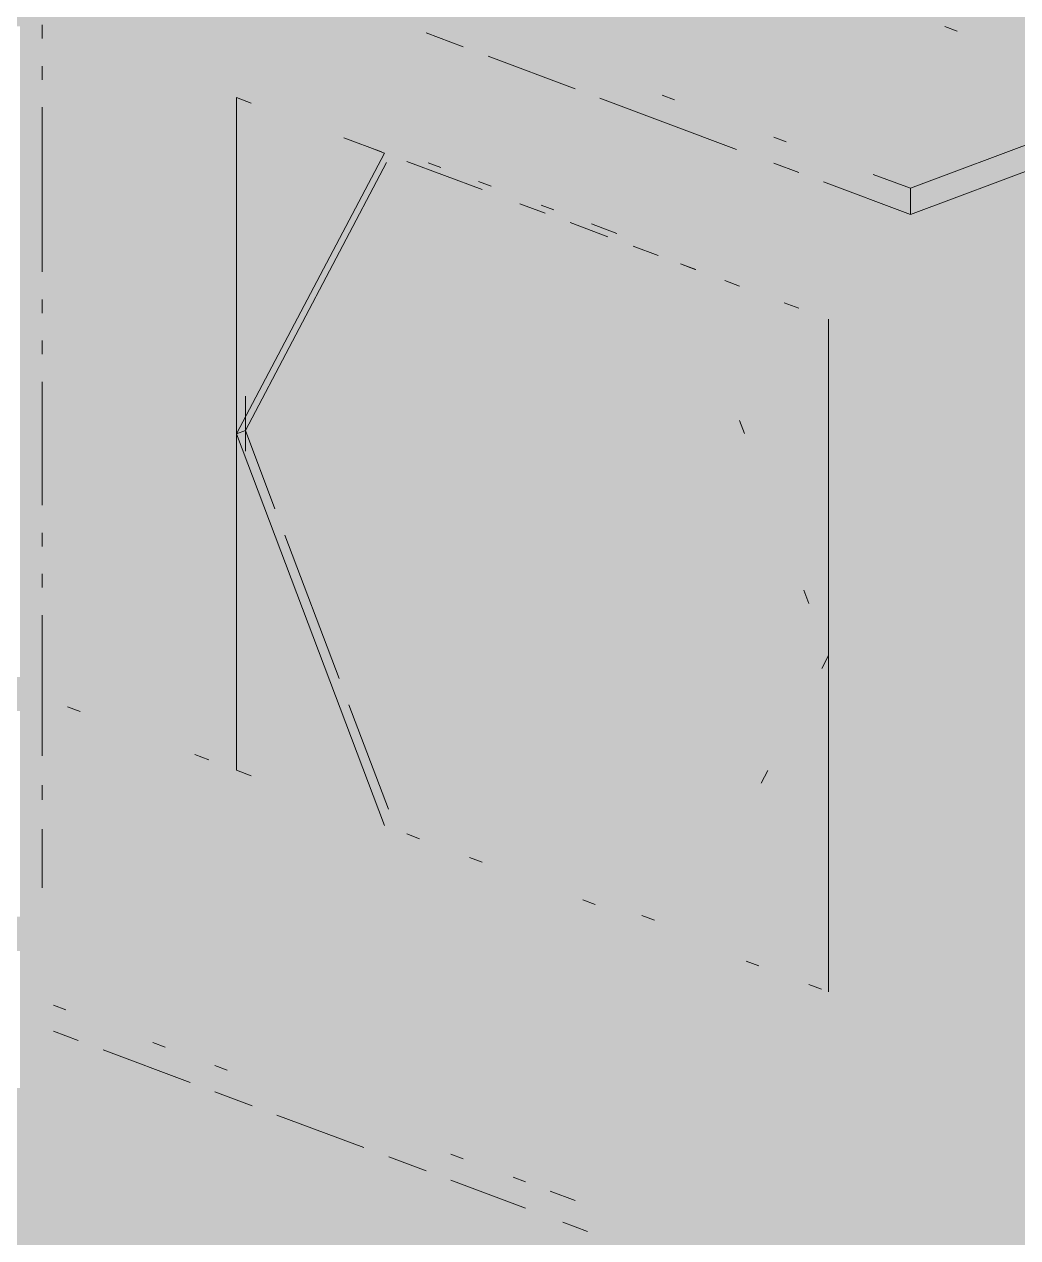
# Paper-space layout '03 3D Building and Roof' of a CAD drawing. Header units: millimetres. Extents: x 5 to 415, y 5 to 292.
# Drawn here: x 116.59 to 121.57, y 63.76 to 69.84 of the extents above; entities that cross this region are included whole.
import ezdxf

# ---------------------------------------------------------------- set-up
doc = ezdxf.new("R2010")
doc.units = ezdxf.units.MM
doc.layers.add('EXISTING', color=7, linetype='Continuous')
doc.layers.add('IMAGES', color=7, linetype='Continuous')

# ---------------------------------------------------------------- blocks, each defined once
blk = doc.blocks.new('SHEET_03')
at = {"layer": 'EXISTING', "color": 250, "lineweight": 9}
for p, q in [((116.6844, 69.8353), (116.6844, 69.7666)), ((118.7918, 69.7246), (118.6052, 69.7945)), ((121.264, 69.8035), (121.2019, 69.8268)), ((119.3514, 69.5149), (118.9161, 69.678)), ((116.6844, 69.6292), (116.6844, 69.5605)), ((117.6565, 66.1044), (117.6565, 69.4712)), ((117.6565, 69.4712), (117.6565, 67.7878)), ((117.7305, 69.4434), (117.6565, 69.4712)), ((120.1597, 69.2121), (119.4757, 69.4684)), ((119.7866, 69.483), (119.8488, 69.4597)), ((121.0302, 69.0172), (122.1967, 69.4542)), ((116.6844, 69.4231), (116.6844, 68.5986)), ((122.1967, 69.323), (121.0302, 68.8861)), ((118.1942, 69.2697), (118.3829, 69.199)), ((120.3462, 69.2734), (120.4084, 69.2501)), ((117.6565, 67.7878), (118.3971, 69.1937)), ((118.3971, 69.1937), (118.3231, 69.2214)), ((118.4079, 69.1464), (117.7009, 67.8044)), ((118.5087, 69.1519), (118.8862, 69.0105)), ((118.679, 69.1214), (118.6161, 69.145)), ((120.4706, 69.0957), (120.3462, 69.1423)), ((120.8436, 69.087), (121.0302, 69.0172)), ((118.9306, 69.0272), (118.8677, 69.0507)), ((121.0302, 68.8861), (120.5949, 69.0491)), ((121.0302, 69.0172), (121.0302, 68.8861)), ((119.0749, 68.9398), (119.2007, 68.8927)), ((119.2451, 68.9093), (119.1822, 68.9329)), ((119.3265, 68.8456), (119.5152, 68.7749)), ((119.5597, 68.7915), (119.4339, 68.8386)), ((119.6411, 68.7277), (119.7669, 68.6806)), ((119.9525, 68.611), (119.8785, 68.6388)), ((119.8927, 68.6335), (119.9556, 68.6099)), ((120.1747, 68.5278), (120.1006, 68.5556)), ((116.6844, 68.4611), (116.6844, 68.3924)), ((120.471, 68.4168), (120.3969, 68.4446)), ((120.6191, 68.3613), (120.6191, 64.9946)), ((120.6191, 66.678), (120.6191, 68.3613)), ((116.6844, 68.255), (116.6844, 68.1863)), ((116.6844, 68.0489), (116.6844, 67.4305)), ((117.7009, 67.9762), (117.7009, 67.7014)), ((117.7009, 67.8044), (117.7009, 67.9447)), ((120.1747, 67.8545), (120.1994, 67.7891)), ((117.6565, 67.7878), (117.7009, 67.8044)), ((117.6565, 67.7878), (117.6565, 66.1044)), ((118.3971, 65.827), (117.6565, 67.7878)), ((117.7009, 67.7343), (117.7009, 67.8044)), ((117.7009, 67.8044), (117.849, 67.4123)), ((116.6844, 67.2931), (116.6844, 67.2244)), ((117.8984, 67.2815), (118.17, 66.5626)), ((116.6844, 67.087), (116.6844, 67.0182)), ((120.4957, 67.0048), (120.5204, 66.9394)), ((116.6844, 66.8808), (116.6844, 66.4686)), ((120.6191, 66.678), (120.5854, 66.6141)), ((120.6191, 64.9946), (120.6191, 66.678)), ((116.6844, 66.4686), (116.6844, 66.1755)), ((116.8731, 66.3979), (116.8102, 66.4214)), ((118.2194, 66.4319), (118.4169, 65.909)), ((117.4482, 66.1824), (117.5176, 66.1564)), ((117.6565, 66.1044), (117.7305, 66.0767)), ((120.3161, 66.1028), (120.2824, 66.0389)), ((116.6844, 66.029), (116.6844, 65.9557)), ((116.6844, 65.8091), (116.6844, 65.5161)), ((118.5716, 65.7616), (118.5087, 65.7852)), ((118.8862, 65.6438), (118.8232, 65.6673)), ((119.4523, 65.4317), (119.3894, 65.4552)), ((119.6855, 65.3776), (119.7484, 65.3541)), ((120.2701, 65.1253), (120.2072, 65.1489)), ((120.5847, 65.0075), (120.5218, 65.031)), ((116.7399, 64.9284), (116.8021, 64.9051)), ((116.8643, 64.7507), (116.7399, 64.7973)), ((117.4239, 64.541), (116.9886, 64.7041)), ((117.2373, 64.742), (117.2995, 64.7187)), ((117.5482, 64.6256), (117.6104, 64.6023)), ((117.7348, 64.4246), (117.5482, 64.4945)), ((118.2944, 64.215), (117.8591, 64.378)), ((118.6052, 64.0985), (118.4187, 64.1684)), ((118.7296, 64.183), (118.7918, 64.1597)), ((119.1027, 63.9122), (118.7296, 64.0519)), ((119.0405, 64.0666), (119.1027, 64.0433)), ((119.227, 63.9967), (119.3514, 63.9501)), ((119.4136, 63.7957), (119.2892, 63.8423))]:
    blk.add_line(p, q, dxfattribs=at)
at = {"layer": 'IMAGES', "color": 7}
for points in [[(116.9155, 69.8286), (117.0868, 69.8286), (116.9155, 70.1714), (117.0868, 70.1714)], [(116.23, 69.8286), (116.7441, 69.8286), (116.23, 70), (116.7441, 70)], [(116.7441, 69.8286), (116.9155, 69.8286), (116.7441, 70), (116.9155, 70)], [(117.0868, 69.8286), (117.4296, 69.8286), (117.0868, 70), (117.4296, 70)], [(117.4296, 69.8286), (117.7723, 69.8286), (117.4296, 70), (117.7723, 70)], [(117.7723, 69.8286), (117.9436, 69.8286), (117.7723, 70), (117.9436, 70)], [(117.9436, 69.8286), (118.115, 69.8286), (117.9436, 70), (118.115, 70)], [(118.115, 69.8286), (118.2864, 69.8286), (118.115, 70), (118.2864, 70)], [(118.2864, 69.8286), (118.6291, 69.8286), (118.2864, 70), (118.6291, 70)], [(118.6291, 69.8286), (118.8005, 69.8286), (118.6291, 70), (118.8005, 70)], [(118.8005, 69.8286), (118.9718, 69.8286), (118.8005, 70), (118.9718, 70)], [(118.9718, 69.8286), (120.3427, 69.8286), (118.9718, 70), (120.3427, 70)], [(120.3427, 69.8286), (120.5141, 69.8286), (120.3427, 70), (120.5141, 70)], [(120.5141, 69.8286), (120.6855, 69.8286), (120.5141, 70), (120.6855, 70)], [(120.6855, 69.8286), (120.8568, 69.8286), (120.6855, 70), (120.8568, 70)], [(120.8568, 69.8286), (121.0282, 69.8286), (120.8568, 70), (121.0282, 70)], [(121.0282, 69.8286), (121.1995, 69.8286), (121.0282, 70), (121.1995, 70)], [(121.1995, 69.6571), (121.3709, 69.6571), (121.1995, 70), (121.3709, 70)], [(121.3709, 69.8286), (121.5423, 69.8286), (121.3709, 70), (121.5423, 70)], [(121.5423, 69.8286), (121.7136, 69.8286), (121.5423, 70), (121.7136, 70)], [(116.5727, 69.6571), (116.9155, 69.6571), (116.5727, 69.8286), (116.9155, 69.8286)], [(116.9155, 69.6571), (117.0868, 69.6571), (116.9155, 69.8286), (117.0868, 69.8286)], [(117.0868, 69.6571), (117.2582, 69.6571), (117.0868, 69.8286), (117.2582, 69.8286)], [(117.2582, 69.6571), (117.4296, 69.6571), (117.2582, 69.8286), (117.4296, 69.8286)], [(117.4296, 69.6571), (117.6009, 69.6571), (117.4296, 69.8286), (117.6009, 69.8286)], [(117.6009, 69.6571), (117.7723, 69.6571), (117.6009, 69.8286), (117.7723, 69.8286)], [(117.7723, 69.6571), (118.115, 69.6571), (117.7723, 69.8286), (118.115, 69.8286)], [(118.115, 69.6571), (118.2864, 69.6571), (118.115, 69.8286), (118.2864, 69.8286)], [(118.2864, 69.6571), (118.4577, 69.6571), (118.2864, 69.8286), (118.4577, 69.8286)], [(118.4577, 69.6571), (118.6291, 69.6571), (118.4577, 69.8286), (118.6291, 69.8286)], [(118.6291, 69.6571), (118.9718, 69.6571), (118.6291, 69.8286), (118.9718, 69.8286)], [(118.9718, 69.6571), (119.1432, 69.6571), (118.9718, 69.8286), (119.1432, 69.8286)], [(119.1432, 69.6571), (119.4859, 69.6571), (119.1432, 69.8286), (119.4859, 69.8286)], [(119.4859, 69.6571), (119.6573, 69.6571), (119.4859, 69.8286), (119.6573, 69.8286)], [(119.6573, 69.6571), (119.8286, 69.6571), (119.6573, 69.8286), (119.8286, 69.8286)], [(119.8286, 69.6571), (120.6855, 69.6571), (119.8286, 69.8286), (120.6855, 69.8286)], [(120.6855, 69.6571), (120.8568, 69.6571), (120.6855, 69.8286), (120.8568, 69.8286)], [(120.8568, 69.6571), (121.1995, 69.6571), (120.8568, 69.8286), (121.1995, 69.8286)], [(121.3709, 69.6571), (121.5423, 69.6571), (121.3709, 69.8286), (121.5423, 69.8286)], [(121.5423, 69.6571), (121.7136, 69.6571), (121.5423, 69.8286), (121.7136, 69.8286)], [(116.5727, 66.5714), (116.7441, 66.5714), (116.5727, 69.6571), (116.7441, 69.6571)], [(116.7441, 69.4857), (116.9155, 69.4857), (116.7441, 69.6571), (116.9155, 69.6571)], [(116.9155, 69.4857), (117.0868, 69.4857), (116.9155, 69.6571), (117.0868, 69.6571)], [(117.0868, 69.4857), (117.2582, 69.4857), (117.0868, 69.6571), (117.2582, 69.6571)], [(117.2582, 69.4857), (117.4296, 69.4857), (117.2582, 69.6571), (117.4296, 69.6571)], [(117.4296, 69.4857), (117.6009, 69.4857), (117.4296, 69.6571), (117.6009, 69.6571)], [(117.6009, 69.4857), (117.7723, 69.4857), (117.6009, 69.6571), (117.7723, 69.6571)], [(117.7723, 69.4857), (118.2864, 69.4857), (117.7723, 69.6571), (118.2864, 69.6571)], [(118.2864, 69.3143), (118.4577, 69.3143), (118.2864, 69.6571), (118.4577, 69.6571)], [(118.4577, 69.4857), (118.6291, 69.4857), (118.4577, 69.6571), (118.6291, 69.6571)], [(118.6291, 69.4857), (118.8005, 69.4857), (118.6291, 69.6571), (118.8005, 69.6571)], [(118.8005, 69.4857), (118.9718, 69.4857), (118.8005, 69.6571), (118.9718, 69.6571)], [(118.9718, 69.4857), (119.1432, 69.4857), (118.9718, 69.6571), (119.1432, 69.6571)], [(119.1432, 69.4857), (119.3145, 69.4857), (119.1432, 69.6571), (119.3145, 69.6571)], [(119.3145, 69.4857), (119.4859, 69.4857), (119.3145, 69.6571), (119.4859, 69.6571)], [(119.4859, 69.4857), (119.6573, 69.4857), (119.4859, 69.6571), (119.6573, 69.6571)], [(119.6573, 69.4857), (119.8286, 69.4857), (119.6573, 69.6571), (119.8286, 69.6571)], [(119.8286, 69.4857), (120, 69.4857), (119.8286, 69.6571), (120, 69.6571)], [(120, 69.4857), (120.1714, 69.4857), (120, 69.6571), (120.1714, 69.6571)], [(120.1714, 69.4857), (121.1995, 69.4857), (120.1714, 69.6571), (121.1995, 69.6571)], [(121.1995, 69.4857), (121.3709, 69.4857), (121.1995, 69.6571), (121.3709, 69.6571)], [(121.3709, 69.4857), (121.5423, 69.4857), (121.3709, 69.6571), (121.5423, 69.6571)], [(121.5423, 69.4857), (121.7136, 69.4857), (121.5423, 69.6571), (121.7136, 69.6571)], [(116.7441, 66.7429), (116.9155, 66.7429), (116.7441, 69.4857), (116.9155, 69.4857)], [(116.9155, 69.3143), (117.2582, 69.3143), (116.9155, 69.4857), (117.2582, 69.4857)], [(117.2582, 69.3143), (117.4296, 69.3143), (117.2582, 69.4857), (117.4296, 69.4857)], [(117.4296, 69.3143), (117.6009, 69.3143), (117.4296, 69.4857), (117.6009, 69.4857)], [(117.6009, 68.1143), (117.7723, 68.1143), (117.6009, 69.4857), (117.7723, 69.4857)], [(117.7723, 69.3143), (117.9436, 69.3143), (117.7723, 69.4857), (117.9436, 69.4857)], [(117.9436, 69.3143), (118.115, 69.3143), (117.9436, 69.4857), (118.115, 69.4857)], [(118.115, 69.3143), (118.2864, 69.3143), (118.115, 69.4857), (118.2864, 69.4857)], [(118.4577, 69.3143), (118.9718, 69.3143), (118.4577, 69.4857), (118.9718, 69.4857)], [(118.9718, 69.3143), (119.1432, 69.3143), (118.9718, 69.4857), (119.1432, 69.4857)], [(119.1432, 69.3143), (119.4859, 69.3143), (119.1432, 69.4857), (119.4859, 69.4857)], [(119.4859, 69.3143), (120, 69.3143), (119.4859, 69.4857), (120, 69.4857)], [(120, 69.3143), (120.1714, 69.3143), (120, 69.4857), (120.1714, 69.4857)], [(120.1714, 69.3143), (120.3427, 69.3143), (120.1714, 69.4857), (120.3427, 69.4857)], [(120.3427, 69.3143), (120.5141, 69.3143), (120.3427, 69.4857), (120.5141, 69.4857)], [(120.5141, 69.3143), (121.3709, 69.3143), (120.5141, 69.4857), (121.3709, 69.4857)], [(121.3709, 69.3143), (121.5423, 69.3143), (121.3709, 69.4857), (121.5423, 69.4857)], [(121.5423, 69.3143), (121.7136, 69.3143), (121.5423, 69.4857), (121.7136, 69.4857)], [(116.9155, 66.5714), (117.0868, 66.5714), (116.9155, 69.3143), (117.0868, 69.3143)], [(117.0868, 66.5714), (117.2582, 66.5714), (117.0868, 69.3143), (117.2582, 69.3143)], [(117.2582, 66.5714), (117.4296, 66.5714), (117.2582, 69.3143), (117.4296, 69.3143)], [(117.4296, 67.9429), (117.6009, 67.9429), (117.4296, 69.3143), (117.6009, 69.3143)], [(117.7723, 69.1429), (117.9436, 69.1429), (117.7723, 69.3143), (117.9436, 69.3143)], [(117.9436, 69.1429), (118.115, 69.1429), (117.9436, 69.3143), (118.115, 69.3143)], [(118.115, 69.1429), (118.2864, 69.1429), (118.115, 69.3143), (118.2864, 69.3143)], [(118.2864, 69.1429), (118.4577, 69.1429), (118.2864, 69.3143), (118.4577, 69.3143)], [(118.4577, 69.1429), (118.6291, 69.1429), (118.4577, 69.3143), (118.6291, 69.3143)], [(118.6291, 69.1429), (118.8005, 69.1429), (118.6291, 69.3143), (118.8005, 69.3143)], [(118.8005, 69.1429), (118.9718, 69.1429), (118.8005, 69.3143), (118.9718, 69.3143)], [(118.9718, 69.1429), (119.1432, 69.1429), (118.9718, 69.3143), (119.1432, 69.3143)], [(119.1432, 69.1429), (119.4859, 69.1429), (119.1432, 69.3143), (119.4859, 69.3143)], [(119.4859, 69.1429), (119.6573, 69.1429), (119.4859, 69.3143), (119.6573, 69.3143)], [(119.6573, 69.1429), (119.8286, 69.1429), (119.6573, 69.3143), (119.8286, 69.3143)], [(119.8286, 69.1429), (120, 69.1429), (119.8286, 69.3143), (120, 69.3143)], [(120, 69.1429), (120.1714, 69.1429), (120, 69.3143), (120.1714, 69.3143)], [(120.1714, 69.1429), (120.3427, 69.1429), (120.1714, 69.3143), (120.3427, 69.3143)], [(120.3427, 68.9714), (120.5141, 68.9714), (120.3427, 69.3143), (120.5141, 69.3143)], [(120.5141, 69.1429), (120.6855, 69.1429), (120.5141, 69.3143), (120.6855, 69.3143)], [(120.6855, 69.1429), (120.8568, 69.1429), (120.6855, 69.3143), (120.8568, 69.3143)], [(120.8568, 69.1429), (121.0282, 69.1429), (120.8568, 69.3143), (121.0282, 69.3143)], [(121.0282, 69.1429), (121.1995, 69.1429), (121.0282, 69.3143), (121.1995, 69.3143)], [(121.1995, 69.1429), (121.3709, 69.1429), (121.1995, 69.3143), (121.3709, 69.3143)], [(121.3709, 69.1429), (121.5423, 69.1429), (121.3709, 69.3143), (121.5423, 69.3143)], [(121.5423, 69.1429), (121.7136, 69.1429), (121.5423, 69.3143), (121.7136, 69.3143)], [(117.7723, 68.6286), (118.115, 68.6286), (117.7723, 69.1429), (118.115, 69.1429)], [(118.115, 68.9714), (118.2864, 68.9714), (118.115, 69.1429), (118.2864, 69.1429)], [(118.2864, 68.9714), (118.4577, 68.9714), (118.2864, 69.1429), (118.4577, 69.1429)], [(118.4577, 68.9714), (118.8005, 68.9714), (118.4577, 69.1429), (118.8005, 69.1429)], [(118.8005, 68.9714), (118.9718, 68.9714), (118.8005, 69.1429), (118.9718, 69.1429)], [(118.9718, 68.9714), (119.1432, 68.9714), (118.9718, 69.1429), (119.1432, 69.1429)], [(119.1432, 68.9714), (119.3145, 68.9714), (119.1432, 69.1429), (119.3145, 69.1429)], [(119.3145, 68.9714), (119.6573, 68.9714), (119.3145, 69.1429), (119.6573, 69.1429)], [(119.6573, 68.8), (120, 68.8), (119.6573, 69.1429), (120, 69.1429)], [(120, 68.9714), (120.3427, 68.9714), (120, 69.1429), (120.3427, 69.1429)], [(120.5141, 68.9714), (120.6855, 68.9714), (120.5141, 69.1429), (120.6855, 69.1429)], [(120.6855, 68.9714), (120.8568, 68.9714), (120.6855, 69.1429), (120.8568, 69.1429)], [(120.8568, 68.8), (121.0282, 68.8), (120.8568, 69.1429), (121.0282, 69.1429)], [(121.0282, 68.9714), (121.1995, 68.9714), (121.0282, 69.1429), (121.1995, 69.1429)], [(121.1995, 68.8), (121.3709, 68.8), (121.1995, 69.1429), (121.3709, 69.1429)], [(121.3709, 68.9714), (121.5423, 68.9714), (121.3709, 69.1429), (121.5423, 69.1429)], [(121.5423, 68.9714), (121.885, 68.9714), (121.5423, 69.1429), (121.885, 69.1429)], [(118.115, 68.8), (118.2864, 68.8), (118.115, 68.9714), (118.2864, 68.9714)], [(118.2864, 68.8), (118.4577, 68.8), (118.2864, 68.9714), (118.4577, 68.9714)], [(118.4577, 68.8), (118.6291, 68.8), (118.4577, 68.9714), (118.6291, 68.9714)], [(118.6291, 68.8), (118.8005, 68.8), (118.6291, 68.9714), (118.8005, 68.9714)], [(118.8005, 68.8), (118.9718, 68.8), (118.8005, 68.9714), (118.9718, 68.9714)], [(118.9718, 68.8), (119.1432, 68.8), (118.9718, 68.9714), (119.1432, 68.9714)], [(119.1432, 68.8), (119.3145, 68.8), (119.1432, 68.9714), (119.3145, 68.9714)], [(119.3145, 68.8), (119.4859, 68.8), (119.3145, 68.9714), (119.4859, 68.9714)], [(119.4859, 68.8), (119.6573, 68.8), (119.4859, 68.9714), (119.6573, 68.9714)], [(120, 68.8), (120.3427, 68.8), (120, 68.9714), (120.3427, 68.9714)], [(120.3427, 68.8), (120.5141, 68.8), (120.3427, 68.9714), (120.5141, 68.9714)], [(120.5141, 68.8), (120.6855, 68.8), (120.5141, 68.9714), (120.6855, 68.9714)], [(120.6855, 68.8), (120.8568, 68.8), (120.6855, 68.9714), (120.8568, 68.9714)], [(121.0282, 68.8), (121.1995, 68.8), (121.0282, 68.9714), (121.1995, 68.9714)], [(121.3709, 68.8), (121.5423, 68.8), (121.3709, 68.9714), (121.5423, 68.9714)], [(121.5423, 68.1143), (121.885, 68.1143), (121.5423, 68.9714), (121.885, 68.9714)], [(118.115, 68.4571), (118.2864, 68.4571), (118.115, 68.8), (118.2864, 68.8)], [(118.2864, 68.6286), (118.4577, 68.6286), (118.2864, 68.8), (118.4577, 68.8)], [(118.4577, 68.6286), (118.6291, 68.6286), (118.4577, 68.8), (118.6291, 68.8)], [(118.6291, 68.6286), (118.8005, 68.6286), (118.6291, 68.8), (118.8005, 68.8)], [(118.8005, 68.6286), (118.9718, 68.6286), (118.8005, 68.8), (118.9718, 68.8)], [(118.9718, 68.6286), (119.1432, 68.6286), (118.9718, 68.8), (119.1432, 68.8)], [(119.1432, 68.6286), (119.3145, 68.6286), (119.1432, 68.8), (119.3145, 68.8)], [(119.3145, 68.6286), (119.6573, 68.6286), (119.3145, 68.8), (119.6573, 68.8)], [(119.6573, 68.6286), (119.8286, 68.6286), (119.6573, 68.8), (119.8286, 68.8)], [(119.8286, 68.6286), (120, 68.6286), (119.8286, 68.8), (120, 68.8)], [(120, 68.6286), (120.1714, 68.6286), (120, 68.8), (120.1714, 68.8)], [(120.1714, 68.6286), (120.5141, 68.6286), (120.1714, 68.8), (120.5141, 68.8)], [(120.5141, 68.6286), (120.8568, 68.6286), (120.5141, 68.8), (120.8568, 68.8)], [(120.8568, 68.6286), (121.0282, 68.6286), (120.8568, 68.8), (121.0282, 68.8)], [(121.0282, 68.6286), (121.1995, 68.6286), (121.0282, 68.8), (121.1995, 68.8)], [(121.1995, 68.6286), (121.3709, 68.6286), (121.1995, 68.8), (121.3709, 68.8)], [(121.3709, 68.4571), (121.5423, 68.4571), (121.3709, 68.8), (121.5423, 68.8)], [(117.7723, 68.4571), (117.9436, 68.4571), (117.7723, 68.6286), (117.9436, 68.6286)], [(117.9436, 68.4571), (118.115, 68.4571), (117.9436, 68.6286), (118.115, 68.6286)], [(118.2864, 68.2857), (118.4577, 68.2857), (118.2864, 68.6286), (118.4577, 68.6286)], [(118.4577, 68.4571), (119.1432, 68.4571), (118.4577, 68.6286), (119.1432, 68.6286)], [(119.1432, 68.4571), (119.3145, 68.4571), (119.1432, 68.6286), (119.3145, 68.6286)], [(119.3145, 68.4571), (119.4859, 68.4571), (119.3145, 68.6286), (119.4859, 68.6286)], [(119.4859, 68.4571), (119.6573, 68.4571), (119.4859, 68.6286), (119.6573, 68.6286)], [(119.6573, 68.4571), (119.8286, 68.4571), (119.6573, 68.6286), (119.8286, 68.6286)], [(119.8286, 68.4571), (120, 68.4571), (119.8286, 68.6286), (120, 68.6286)], [(120, 68.4571), (120.1714, 68.4571), (120, 68.6286), (120.1714, 68.6286)], [(120.1714, 68.4571), (120.5141, 68.4571), (120.1714, 68.6286), (120.5141, 68.6286)], [(120.5141, 68.4571), (120.6855, 68.4571), (120.5141, 68.6286), (120.6855, 68.6286)], [(120.6855, 68.4571), (120.8568, 68.4571), (120.6855, 68.6286), (120.8568, 68.6286)], [(120.8568, 68.4571), (121.3709, 68.4571), (120.8568, 68.6286), (121.3709, 68.6286)], [(117.7723, 68.2857), (117.9436, 68.2857), (117.7723, 68.4571), (117.9436, 68.4571)], [(117.9436, 68.1143), (118.115, 68.1143), (117.9436, 68.4571), (118.115, 68.4571)], [(118.115, 68.2857), (118.2864, 68.2857), (118.115, 68.4571), (118.2864, 68.4571)], [(118.4577, 68.2857), (119.4859, 68.2857), (118.4577, 68.4571), (119.4859, 68.4571)], [(119.4859, 68.2857), (119.6573, 68.2857), (119.4859, 68.4571), (119.6573, 68.4571)], [(119.6573, 68.2857), (119.8286, 68.2857), (119.6573, 68.4571), (119.8286, 68.4571)], [(119.8286, 68.2857), (120.1714, 68.2857), (119.8286, 68.4571), (120.1714, 68.4571)], [(120.1714, 68.2857), (120.3427, 68.2857), (120.1714, 68.4571), (120.3427, 68.4571)], [(120.3427, 68.2857), (120.6855, 68.2857), (120.3427, 68.4571), (120.6855, 68.4571)], [(120.6855, 68.2857), (120.8568, 68.2857), (120.6855, 68.4571), (120.8568, 68.4571)], [(120.8568, 68.2857), (121.0282, 68.2857), (120.8568, 68.4571), (121.0282, 68.4571)], [(121.0282, 68.2857), (121.5423, 68.2857), (121.0282, 68.4571), (121.5423, 68.4571)], [(117.7723, 68.1143), (117.9436, 68.1143), (117.7723, 68.2857), (117.9436, 68.2857)], [(118.115, 67.9429), (118.2864, 67.9429), (118.115, 68.2857), (118.2864, 68.2857)], [(118.2864, 68.1143), (119.6573, 68.1143), (118.2864, 68.2857), (119.6573, 68.2857)], [(119.6573, 68.1143), (119.8286, 68.1143), (119.6573, 68.2857), (119.8286, 68.2857)], [(119.8286, 68.1143), (120, 68.1143), (119.8286, 68.2857), (120, 68.2857)], [(120, 68.1143), (120.1714, 68.1143), (120, 68.2857), (120.1714, 68.2857)], [(120.1714, 68.1143), (120.3427, 68.1143), (120.1714, 68.2857), (120.3427, 68.2857)], [(120.3427, 68.1143), (120.5141, 68.1143), (120.3427, 68.2857), (120.5141, 68.2857)], [(120.5141, 68.1143), (120.6855, 68.1143), (120.5141, 68.2857), (120.6855, 68.2857)], [(120.6855, 68.1143), (120.8568, 68.1143), (120.6855, 68.2857), (120.8568, 68.2857)], [(120.8568, 68.1143), (121.0282, 68.1143), (120.8568, 68.2857), (121.0282, 68.2857)], [(121.0282, 68.1143), (121.1995, 68.1143), (121.0282, 68.2857), (121.1995, 68.2857)], [(121.1995, 68.1143), (121.3709, 68.1143), (121.1995, 68.2857), (121.3709, 68.2857)], [(121.3709, 68.1143), (121.5423, 68.1143), (121.3709, 68.2857), (121.5423, 68.2857)], [(117.6009, 67.9429), (117.9436, 67.9429), (117.6009, 68.1143), (117.9436, 68.1143)], [(117.9436, 67.9429), (118.115, 67.9429), (117.9436, 68.1143), (118.115, 68.1143)], [(118.2864, 67.9429), (119.8286, 67.9429), (118.2864, 68.1143), (119.8286, 68.1143)], [(119.8286, 67.6), (120, 67.6), (119.8286, 68.1143), (120, 68.1143)], [(120, 67.9429), (120.1714, 67.9429), (120, 68.1143), (120.1714, 68.1143)], [(120.1714, 67.9429), (120.3427, 67.9429), (120.1714, 68.1143), (120.3427, 68.1143)], [(120.3427, 67.6), (120.5141, 67.6), (120.3427, 68.1143), (120.5141, 68.1143)], [(120.5141, 67.0857), (120.6855, 67.0857), (120.5141, 68.1143), (120.6855, 68.1143)], [(120.6855, 65.2), (120.8568, 65.2), (120.6855, 68.1143), (120.8568, 68.1143)], [(120.8568, 67.9429), (121.0282, 67.9429), (120.8568, 68.1143), (121.0282, 68.1143)], [(121.0282, 67.9429), (121.885, 67.9429), (121.0282, 68.1143), (121.885, 68.1143)], [(117.4296, 67.4286), (117.6009, 67.4286), (117.4296, 67.9429), (117.6009, 67.9429)], [(117.6009, 67.6), (117.7723, 67.6), (117.6009, 67.9429), (117.7723, 67.9429)], [(117.7723, 67.7714), (117.9436, 67.7714), (117.7723, 67.9429), (117.9436, 67.9429)], [(117.9436, 67.6), (118.115, 67.6), (117.9436, 67.9429), (118.115, 67.9429)], [(118.115, 67.6), (119.8286, 67.6), (118.115, 67.9429), (119.8286, 67.9429)], [(120, 67.6), (120.1714, 67.6), (120, 67.9429), (120.1714, 67.9429)], [(120.1714, 67.6), (120.3427, 67.6), (120.1714, 67.9429), (120.3427, 67.9429)], [(120.8568, 65.2), (121.0282, 65.2), (120.8568, 67.9429), (121.0282, 67.9429)], [(121.0282, 67.7714), (121.1995, 67.7714), (121.0282, 67.9429), (121.1995, 67.9429)], [(121.1995, 67.7714), (121.3709, 67.7714), (121.1995, 67.9429), (121.3709, 67.9429)], [(121.3709, 67.7714), (121.5423, 67.7714), (121.3709, 67.9429), (121.5423, 67.9429)], [(121.5423, 64.5143), (121.885, 64.5143), (121.5423, 67.9429), (121.885, 67.9429)], [(117.7723, 67.6), (117.9436, 67.6), (117.7723, 67.7714), (117.9436, 67.7714)], [(121.0282, 65.2), (121.3709, 65.2), (121.0282, 67.7714), (121.3709, 67.7714)], [(121.3709, 65.0286), (121.5423, 65.0286), (121.3709, 67.7714), (121.5423, 67.7714)], [(117.6009, 67.4286), (117.9436, 67.4286), (117.6009, 67.6), (117.9436, 67.6)], [(117.9436, 67.4286), (120, 67.4286), (117.9436, 67.6), (120, 67.6)], [(120, 67.4286), (120.1714, 67.4286), (120, 67.6), (120.1714, 67.6)], [(120.1714, 67.2571), (120.3427, 67.2571), (120.1714, 67.6), (120.3427, 67.6)], [(120.3427, 67.4286), (120.5141, 67.4286), (120.3427, 67.6), (120.5141, 67.6)], [(117.4296, 66.4), (117.6009, 66.4), (117.4296, 67.4286), (117.6009, 67.4286)], [(117.6009, 67.2571), (117.9436, 67.2571), (117.6009, 67.4286), (117.9436, 67.4286)], [(117.9436, 67.2571), (118.115, 67.2571), (117.9436, 67.4286), (118.115, 67.4286)], [(118.115, 67.2571), (118.2864, 67.2571), (118.115, 67.4286), (118.2864, 67.4286)], [(118.2864, 67.2571), (120, 67.2571), (118.2864, 67.4286), (120, 67.4286)], [(120, 67.2571), (120.1714, 67.2571), (120, 67.4286), (120.1714, 67.4286)], [(120.3427, 67.2571), (120.5141, 67.2571), (120.3427, 67.4286), (120.5141, 67.4286)], [(117.6009, 66.0571), (117.7723, 66.0571), (117.6009, 67.2571), (117.7723, 67.2571)], [(117.7723, 67.0857), (117.9436, 67.0857), (117.7723, 67.2571), (117.9436, 67.2571)], [(117.9436, 67.0857), (118.115, 67.0857), (117.9436, 67.2571), (118.115, 67.2571)], [(118.115, 67.0857), (118.2864, 67.0857), (118.115, 67.2571), (118.2864, 67.2571)], [(118.2864, 67.0857), (120.1714, 67.0857), (118.2864, 67.2571), (120.1714, 67.2571)], [(120.1714, 67.0857), (120.3427, 67.0857), (120.1714, 67.2571), (120.3427, 67.2571)], [(120.3427, 66.9143), (120.5141, 66.9143), (120.3427, 67.2571), (120.5141, 67.2571)], [(117.7723, 66.9143), (117.9436, 66.9143), (117.7723, 67.0857), (117.9436, 67.0857)], [(117.9436, 66.9143), (118.115, 66.9143), (117.9436, 67.0857), (118.115, 67.0857)], [(118.115, 66.9143), (118.2864, 66.9143), (118.115, 67.0857), (118.2864, 67.0857)], [(118.2864, 66.9143), (118.4577, 66.9143), (118.2864, 67.0857), (118.4577, 67.0857)], [(118.4577, 66.7429), (120.1714, 66.7429), (118.4577, 67.0857), (120.1714, 67.0857)], [(120.1714, 66.7429), (120.3427, 66.7429), (120.1714, 67.0857), (120.3427, 67.0857)], [(120.5141, 66.5714), (120.6855, 66.5714), (120.5141, 67.0857), (120.6855, 67.0857)], [(117.7723, 66.4), (117.9436, 66.4), (117.7723, 66.9143), (117.9436, 66.9143)], [(117.9436, 66.7429), (118.115, 66.7429), (117.9436, 66.9143), (118.115, 66.9143)], [(118.115, 66.7429), (118.2864, 66.7429), (118.115, 66.9143), (118.2864, 66.9143)], [(118.2864, 66.5714), (118.4577, 66.5714), (118.2864, 66.9143), (118.4577, 66.9143)], [(120.3427, 66.7429), (120.5141, 66.7429), (120.3427, 66.9143), (120.5141, 66.9143)], [(116.7441, 66.5714), (116.9155, 66.5714), (116.7441, 66.7429), (116.9155, 66.7429)], [(117.9436, 66.5714), (118.115, 66.5714), (117.9436, 66.7429), (118.115, 66.7429)], [(118.115, 66.5714), (118.2864, 66.5714), (118.115, 66.7429), (118.2864, 66.7429)], [(118.4577, 66.5714), (120.3427, 66.5714), (118.4577, 66.7429), (120.3427, 66.7429)], [(120.3427, 66.5714), (120.5141, 66.5714), (120.3427, 66.7429), (120.5141, 66.7429)], [(116.4014, 66.4), (116.9155, 66.4), (116.4014, 66.5714), (116.9155, 66.5714)], [(116.9155, 66.4), (117.0868, 66.4), (116.9155, 66.5714), (117.0868, 66.5714)], [(117.0868, 66.4), (117.4296, 66.4), (117.0868, 66.5714), (117.4296, 66.5714)], [(117.9436, 66.4), (118.115, 66.4), (117.9436, 66.5714), (118.115, 66.5714)], [(118.115, 66.4), (118.2864, 66.4), (118.115, 66.5714), (118.2864, 66.5714)], [(118.2864, 66.4), (118.4577, 66.4), (118.2864, 66.5714), (118.4577, 66.5714)], [(118.4577, 66.4), (118.6291, 66.4), (118.4577, 66.5714), (118.6291, 66.5714)], [(118.6291, 66.2286), (120.1714, 66.2286), (118.6291, 66.5714), (120.1714, 66.5714)], [(120.1714, 66.2286), (120.3427, 66.2286), (120.1714, 66.5714), (120.3427, 66.5714)], [(120.3427, 66.4), (120.5141, 66.4), (120.3427, 66.5714), (120.5141, 66.5714)], [(120.5141, 66.4), (120.6855, 66.4), (120.5141, 66.5714), (120.6855, 66.5714)], [(116.5727, 66.2286), (116.9155, 66.2286), (116.5727, 66.4), (116.9155, 66.4)], [(116.9155, 66.2286), (117.0868, 66.2286), (116.9155, 66.4), (117.0868, 66.4)], [(117.0868, 66.2286), (117.2582, 66.2286), (117.0868, 66.4), (117.2582, 66.4)], [(117.2582, 66.2286), (117.4296, 66.2286), (117.2582, 66.4), (117.4296, 66.4)], [(117.4296, 66.2286), (117.6009, 66.2286), (117.4296, 66.4), (117.6009, 66.4)], [(117.7723, 66.0571), (118.115, 66.0571), (117.7723, 66.4), (118.115, 66.4)], [(118.115, 66.2286), (118.2864, 66.2286), (118.115, 66.4), (118.2864, 66.4)], [(118.2864, 66.2286), (118.4577, 66.2286), (118.2864, 66.4), (118.4577, 66.4)], [(118.4577, 66.2286), (118.6291, 66.2286), (118.4577, 66.4), (118.6291, 66.4)], [(120.3427, 66.2286), (120.5141, 66.2286), (120.3427, 66.4), (120.5141, 66.4)], [(120.5141, 66.2286), (120.6855, 66.2286), (120.5141, 66.4), (120.6855, 66.4)], [(116.5727, 65.3714), (116.7441, 65.3714), (116.5727, 66.2286), (116.7441, 66.2286)], [(116.7441, 65.5429), (116.9155, 65.5429), (116.7441, 66.2286), (116.9155, 66.2286)], [(116.9155, 65.3714), (117.0868, 65.3714), (116.9155, 66.2286), (117.0868, 66.2286)], [(117.0868, 66.0571), (117.2582, 66.0571), (117.0868, 66.2286), (117.2582, 66.2286)], [(117.2582, 66.0571), (117.6009, 66.0571), (117.2582, 66.2286), (117.6009, 66.2286)], [(118.115, 66.0571), (118.2864, 66.0571), (118.115, 66.2286), (118.2864, 66.2286)], [(118.2864, 66.0571), (118.4577, 66.0571), (118.2864, 66.2286), (118.4577, 66.2286)], [(118.4577, 66.0571), (118.6291, 66.0571), (118.4577, 66.2286), (118.6291, 66.2286)], [(118.6291, 66.0571), (120, 66.0571), (118.6291, 66.2286), (120, 66.2286)], [(120, 65.8857), (120.1714, 65.8857), (120, 66.2286), (120.1714, 66.2286)], [(120.1714, 66.0571), (120.6855, 66.0571), (120.1714, 66.2286), (120.6855, 66.2286)], [(117.0868, 65.8857), (117.2582, 65.8857), (117.0868, 66.0571), (117.2582, 66.0571)], [(117.2582, 65.8857), (117.4296, 65.8857), (117.2582, 66.0571), (117.4296, 66.0571)], [(117.4296, 65.8857), (117.6009, 65.8857), (117.4296, 66.0571), (117.6009, 66.0571)], [(117.6009, 65.8857), (117.7723, 65.8857), (117.6009, 66.0571), (117.7723, 66.0571)], [(117.7723, 65.8857), (117.9436, 65.8857), (117.7723, 66.0571), (117.9436, 66.0571)], [(117.9436, 65.8857), (118.115, 65.8857), (117.9436, 66.0571), (118.115, 66.0571)], [(118.115, 65.8857), (118.2864, 65.8857), (118.115, 66.0571), (118.2864, 66.0571)], [(118.2864, 65.8857), (118.4577, 65.8857), (118.2864, 66.0571), (118.4577, 66.0571)], [(118.4577, 65.8857), (118.6291, 65.8857), (118.4577, 66.0571), (118.6291, 66.0571)], [(118.6291, 65.8857), (118.8005, 65.8857), (118.6291, 66.0571), (118.8005, 66.0571)], [(118.8005, 65.8857), (118.9718, 65.8857), (118.8005, 66.0571), (118.9718, 66.0571)], [(118.9718, 65.8857), (120, 65.8857), (118.9718, 66.0571), (120, 66.0571)], [(120.1714, 65.8857), (120.3427, 65.8857), (120.1714, 66.0571), (120.3427, 66.0571)], [(120.3427, 65.8857), (120.5141, 65.8857), (120.3427, 66.0571), (120.5141, 66.0571)], [(120.5141, 65.2), (120.6855, 65.2), (120.5141, 66.0571), (120.6855, 66.0571)], [(117.0868, 65.7143), (117.2582, 65.7143), (117.0868, 65.8857), (117.2582, 65.8857)], [(117.2582, 65.7143), (117.4296, 65.7143), (117.2582, 65.8857), (117.4296, 65.8857)], [(117.4296, 65.7143), (117.9436, 65.7143), (117.4296, 65.8857), (117.9436, 65.8857)], [(117.9436, 65.7143), (118.115, 65.7143), (117.9436, 65.8857), (118.115, 65.8857)], [(118.115, 65.7143), (118.2864, 65.7143), (118.115, 65.8857), (118.2864, 65.8857)], [(118.2864, 65.7143), (118.4577, 65.7143), (118.2864, 65.8857), (118.4577, 65.8857)], [(118.4577, 65.7143), (118.6291, 65.7143), (118.4577, 65.8857), (118.6291, 65.8857)], [(118.6291, 65.7143), (118.8005, 65.7143), (118.6291, 65.8857), (118.8005, 65.8857)], [(118.8005, 65.7143), (118.9718, 65.7143), (118.8005, 65.8857), (118.9718, 65.8857)], [(118.9718, 65.7143), (119.3145, 65.7143), (118.9718, 65.8857), (119.3145, 65.8857)], [(119.3145, 65.7143), (120, 65.7143), (119.3145, 65.8857), (120, 65.8857)], [(120, 65.7143), (120.1714, 65.7143), (120, 65.8857), (120.1714, 65.8857)], [(120.1714, 65.7143), (120.3427, 65.7143), (120.1714, 65.8857), (120.3427, 65.8857)], [(120.3427, 65.2), (120.5141, 65.2), (120.3427, 65.8857), (120.5141, 65.8857)], [(117.0868, 65.5429), (117.9436, 65.5429), (117.0868, 65.7143), (117.9436, 65.7143)], [(117.9436, 65.5429), (118.115, 65.5429), (117.9436, 65.7143), (118.115, 65.7143)], [(118.115, 65.5429), (118.2864, 65.5429), (118.115, 65.7143), (118.2864, 65.7143)], [(118.2864, 65.5429), (118.4577, 65.5429), (118.2864, 65.7143), (118.4577, 65.7143)], [(118.4577, 65.5429), (118.6291, 65.5429), (118.4577, 65.7143), (118.6291, 65.7143)], [(118.6291, 65.5429), (118.8005, 65.5429), (118.6291, 65.7143), (118.8005, 65.7143)], [(118.8005, 65.5429), (118.9718, 65.5429), (118.8005, 65.7143), (118.9718, 65.7143)], [(118.9718, 65.5429), (119.1432, 65.5429), (118.9718, 65.7143), (119.1432, 65.7143)], [(119.1432, 65.5429), (119.3145, 65.5429), (119.1432, 65.7143), (119.3145, 65.7143)], [(119.3145, 65.5429), (119.4859, 65.5429), (119.3145, 65.7143), (119.4859, 65.7143)], [(119.4859, 65.5429), (119.8286, 65.5429), (119.4859, 65.7143), (119.8286, 65.7143)], [(119.8286, 65.5429), (120, 65.5429), (119.8286, 65.7143), (120, 65.7143)], [(120, 65.3714), (120.1714, 65.3714), (120, 65.7143), (120.1714, 65.7143)], [(120.1714, 65.5429), (120.3427, 65.5429), (120.1714, 65.7143), (120.3427, 65.7143)], [(116.7441, 65.3714), (116.9155, 65.3714), (116.7441, 65.5429), (116.9155, 65.5429)], [(117.0868, 65.3714), (118.4577, 65.3714), (117.0868, 65.5429), (118.4577, 65.5429)], [(118.4577, 65.3714), (118.6291, 65.3714), (118.4577, 65.5429), (118.6291, 65.5429)], [(118.6291, 65.3714), (118.8005, 65.3714), (118.6291, 65.5429), (118.8005, 65.5429)], [(118.8005, 65.3714), (118.9718, 65.3714), (118.8005, 65.5429), (118.9718, 65.5429)], [(118.9718, 65.3714), (119.3145, 65.3714), (118.9718, 65.5429), (119.3145, 65.5429)], [(119.3145, 65.3714), (119.4859, 65.3714), (119.3145, 65.5429), (119.4859, 65.5429)], [(119.4859, 65.3714), (119.6573, 65.3714), (119.4859, 65.5429), (119.6573, 65.5429)], [(119.6573, 65.3714), (119.8286, 65.3714), (119.6573, 65.5429), (119.8286, 65.5429)], [(119.8286, 65.2), (120, 65.2), (119.8286, 65.5429), (120, 65.5429)], [(120.1714, 65.3714), (120.3427, 65.3714), (120.1714, 65.5429), (120.3427, 65.5429)], [(116.4014, 65.2), (116.7441, 65.2), (116.4014, 65.3714), (116.7441, 65.3714)], [(116.7441, 65.2), (117.0868, 65.2), (116.7441, 65.3714), (117.0868, 65.3714)], [(117.0868, 65.2), (118.8005, 65.2), (117.0868, 65.3714), (118.8005, 65.3714)], [(118.8005, 65.2), (119.1432, 65.2), (118.8005, 65.3714), (119.1432, 65.3714)], [(119.1432, 65.2), (119.3145, 65.2), (119.1432, 65.3714), (119.3145, 65.3714)], [(119.3145, 65.2), (119.4859, 65.2), (119.3145, 65.3714), (119.4859, 65.3714)], [(119.4859, 65.2), (119.6573, 65.2), (119.4859, 65.3714), (119.6573, 65.3714)], [(119.6573, 65.2), (119.8286, 65.2), (119.6573, 65.3714), (119.8286, 65.3714)], [(120, 65.2), (120.1714, 65.2), (120, 65.3714), (120.1714, 65.3714)], [(120.1714, 65.2), (120.3427, 65.2), (120.1714, 65.3714), (120.3427, 65.3714)], [(116.5727, 65.0286), (116.9155, 65.0286), (116.5727, 65.2), (116.9155, 65.2)], [(116.9155, 65.0286), (117.2582, 65.0286), (116.9155, 65.2), (117.2582, 65.2)], [(117.2582, 65.0286), (117.6009, 65.0286), (117.2582, 65.2), (117.6009, 65.2)], [(117.6009, 65.0286), (119.3145, 65.0286), (117.6009, 65.2), (119.3145, 65.2)], [(119.3145, 65.0286), (119.6573, 65.0286), (119.3145, 65.2), (119.6573, 65.2)], [(119.6573, 65.0286), (120, 65.0286), (119.6573, 65.2), (120, 65.2)], [(120, 65.0286), (120.3427, 65.0286), (120, 65.2), (120.3427, 65.2)], [(120.3427, 64.8571), (120.5141, 64.8571), (120.3427, 65.2), (120.5141, 65.2)], [(120.5141, 64.8571), (120.6855, 64.8571), (120.5141, 65.2), (120.6855, 65.2)], [(120.6855, 65.0286), (120.8568, 65.0286), (120.6855, 65.2), (120.8568, 65.2)], [(120.8568, 65.0286), (121.1995, 65.0286), (120.8568, 65.2), (121.1995, 65.2)], [(121.1995, 65.0286), (121.3709, 65.0286), (121.1995, 65.2), (121.3709, 65.2)], [(116.5727, 64.8571), (116.7441, 64.8571), (116.5727, 65.0286), (116.7441, 65.0286)], [(116.7441, 64.8571), (116.9155, 64.8571), (116.7441, 65.0286), (116.9155, 65.0286)], [(116.9155, 64.8571), (117.0868, 64.8571), (116.9155, 65.0286), (117.0868, 65.0286)], [(117.0868, 64.8571), (117.2582, 64.8571), (117.0868, 65.0286), (117.2582, 65.0286)], [(117.2582, 64.8571), (117.4296, 64.8571), (117.2582, 65.0286), (117.4296, 65.0286)], [(117.4296, 64.8571), (117.7723, 64.8571), (117.4296, 65.0286), (117.7723, 65.0286)], [(117.7723, 64.8571), (117.9436, 64.8571), (117.7723, 65.0286), (117.9436, 65.0286)], [(117.9436, 64.8571), (119.6573, 64.8571), (117.9436, 65.0286), (119.6573, 65.0286)], [(119.6573, 64.8571), (120, 64.8571), (119.6573, 65.0286), (120, 65.0286)], [(120, 64.8571), (120.1714, 64.8571), (120, 65.0286), (120.1714, 65.0286)], [(120.1714, 64.8571), (120.3427, 64.8571), (120.1714, 65.0286), (120.3427, 65.0286)], [(120.6855, 64.8571), (120.8568, 64.8571), (120.6855, 65.0286), (120.8568, 65.0286)], [(120.8568, 64.8571), (121.1995, 64.8571), (120.8568, 65.0286), (121.1995, 65.0286)], [(121.1995, 64.8571), (121.5423, 64.8571), (121.1995, 65.0286), (121.5423, 65.0286)], [(116.5727, 64.6857), (116.7441, 64.6857), (116.5727, 64.8571), (116.7441, 64.8571)], [(116.7441, 64.6857), (116.9155, 64.6857), (116.7441, 64.8571), (116.9155, 64.8571)], [(116.9155, 64.6857), (117.0868, 64.6857), (116.9155, 64.8571), (117.0868, 64.8571)], [(117.0868, 64.6857), (117.4296, 64.6857), (117.0868, 64.8571), (117.4296, 64.8571)], [(117.4296, 64.6857), (117.9436, 64.6857), (117.4296, 64.8571), (117.9436, 64.8571)], [(117.9436, 64.6857), (118.115, 64.6857), (117.9436, 64.8571), (118.115, 64.8571)], [(118.115, 64.6857), (118.4577, 64.6857), (118.115, 64.8571), (118.4577, 64.8571)], [(118.4577, 64.6857), (120.1714, 64.6857), (118.4577, 64.8571), (120.1714, 64.8571)], [(120.1714, 64.6857), (120.3427, 64.6857), (120.1714, 64.8571), (120.3427, 64.8571)], [(120.3427, 64.6857), (120.5141, 64.6857), (120.3427, 64.8571), (120.5141, 64.8571)], [(120.5141, 64.6857), (120.6855, 64.6857), (120.5141, 64.8571), (120.6855, 64.8571)], [(120.6855, 64.6857), (121.0282, 64.6857), (120.6855, 64.8571), (121.0282, 64.8571)], [(121.0282, 64.6857), (121.1995, 64.6857), (121.0282, 64.8571), (121.1995, 64.8571)], [(121.1995, 64.6857), (121.3709, 64.6857), (121.1995, 64.8571), (121.3709, 64.8571)], [(121.3709, 64.6857), (121.5423, 64.6857), (121.3709, 64.8571), (121.5423, 64.8571)], [(116.5727, 64.5143), (116.7441, 64.5143), (116.5727, 64.6857), (116.7441, 64.6857)], [(116.7441, 64.5143), (116.9155, 64.5143), (116.7441, 64.6857), (116.9155, 64.6857)], [(116.9155, 64.5143), (117.0868, 64.5143), (116.9155, 64.6857), (117.0868, 64.6857)], [(117.0868, 64.5143), (117.2582, 64.5143), (117.0868, 64.6857), (117.2582, 64.6857)], [(117.2582, 64.5143), (117.6009, 64.5143), (117.2582, 64.6857), (117.6009, 64.6857)], [(117.6009, 64.5143), (117.7723, 64.5143), (117.6009, 64.6857), (117.7723, 64.6857)], [(117.7723, 64.5143), (117.9436, 64.5143), (117.7723, 64.6857), (117.9436, 64.6857)], [(117.9436, 64.5143), (118.2864, 64.5143), (117.9436, 64.6857), (118.2864, 64.6857)], [(118.2864, 64.5143), (118.6291, 64.5143), (118.2864, 64.6857), (118.6291, 64.6857)], [(118.6291, 64.5143), (118.8005, 64.5143), (118.6291, 64.6857), (118.8005, 64.6857)], [(118.8005, 64.5143), (118.9718, 64.5143), (118.8005, 64.6857), (118.9718, 64.6857)], [(118.9718, 64.5143), (120.6855, 64.5143), (118.9718, 64.6857), (120.6855, 64.6857)], [(120.6855, 64.5143), (120.8568, 64.5143), (120.6855, 64.6857), (120.8568, 64.6857)], [(120.8568, 64.5143), (121.0282, 64.5143), (120.8568, 64.6857), (121.0282, 64.6857)], [(121.0282, 64.5143), (121.3709, 64.5143), (121.0282, 64.6857), (121.3709, 64.6857)], [(121.3709, 64.5143), (121.5423, 64.5143), (121.3709, 64.6857), (121.5423, 64.6857)], [(108.69, 64.3429), (116.7441, 64.3429), (108.69, 64.5143), (116.7441, 64.5143)], [(116.7441, 64.3429), (116.9155, 64.3429), (116.7441, 64.5143), (116.9155, 64.5143)], [(116.9155, 64.3429), (117.0868, 64.3429), (116.9155, 64.5143), (117.0868, 64.5143)], [(117.0868, 64.3429), (117.2582, 64.3429), (117.0868, 64.5143), (117.2582, 64.5143)], [(117.2582, 64.3429), (117.4296, 64.3429), (117.2582, 64.5143), (117.4296, 64.5143)], [(117.4296, 64.3429), (117.6009, 64.3429), (117.4296, 64.5143), (117.6009, 64.5143)], [(117.6009, 64.3429), (117.7723, 64.3429), (117.6009, 64.5143), (117.7723, 64.5143)], [(117.7723, 64.3429), (117.9436, 64.3429), (117.7723, 64.5143), (117.9436, 64.5143)], [(117.9436, 64.3429), (118.2864, 64.3429), (117.9436, 64.5143), (118.2864, 64.5143)], [(118.2864, 64.3429), (118.4577, 64.3429), (118.2864, 64.5143), (118.4577, 64.5143)], [(118.4577, 64.3429), (118.6291, 64.3429), (118.4577, 64.5143), (118.6291, 64.5143)], [(118.6291, 64.3429), (118.9718, 64.3429), (118.6291, 64.5143), (118.9718, 64.5143)], [(118.9718, 64.3429), (119.1432, 64.3429), (118.9718, 64.5143), (119.1432, 64.5143)], [(119.1432, 64.3429), (119.3145, 64.3429), (119.1432, 64.5143), (119.3145, 64.5143)], [(119.3145, 64.3429), (120.8568, 64.3429), (119.3145, 64.5143), (120.8568, 64.5143)], [(120.8568, 64.3429), (121.3709, 64.3429), (120.8568, 64.5143), (121.3709, 64.5143)], [(121.3709, 64.1714), (121.5423, 64.1714), (121.3709, 64.5143), (121.5423, 64.5143)], [(121.5423, 64.1714), (121.7136, 64.1714), (121.5423, 64.5143), (121.7136, 64.5143)], [(108.1759, 64.1714), (117.2582, 64.1714), (108.1759, 64.3429), (117.2582, 64.3429)], [(117.2582, 64.1714), (117.4296, 64.1714), (117.2582, 64.3429), (117.4296, 64.3429)], [(117.4296, 64.1714), (117.7723, 64.1714), (117.4296, 64.3429), (117.7723, 64.3429)], [(117.7723, 64.1714), (117.9436, 64.1714), (117.7723, 64.3429), (117.9436, 64.3429)], [(117.9436, 64.1714), (118.2864, 64.1714), (117.9436, 64.3429), (118.2864, 64.3429)], [(118.2864, 64.1714), (118.4577, 64.1714), (118.2864, 64.3429), (118.4577, 64.3429)], [(118.4577, 64.1714), (118.6291, 64.1714), (118.4577, 64.3429), (118.6291, 64.3429)], [(118.6291, 64.1714), (118.9718, 64.1714), (118.6291, 64.3429), (118.9718, 64.3429)], [(118.9718, 64.1714), (119.1432, 64.1714), (118.9718, 64.3429), (119.1432, 64.3429)], [(119.1432, 64.1714), (119.4859, 64.1714), (119.1432, 64.3429), (119.4859, 64.3429)], [(119.4859, 64.1714), (119.6573, 64.1714), (119.4859, 64.3429), (119.6573, 64.3429)], [(119.6573, 64.1714), (119.8286, 64.1714), (119.6573, 64.3429), (119.8286, 64.3429)], [(119.8286, 64.1714), (120.3427, 64.1714), (119.8286, 64.3429), (120.3427, 64.3429)], [(120.3427, 64.1714), (120.5141, 64.1714), (120.3427, 64.3429), (120.5141, 64.3429)], [(120.5141, 64.1714), (120.6855, 64.1714), (120.5141, 64.3429), (120.6855, 64.3429)], [(120.6855, 64.1714), (120.8568, 64.1714), (120.6855, 64.3429), (120.8568, 64.3429)], [(120.8568, 64.1714), (121.0282, 64.1714), (120.8568, 64.3429), (121.0282, 64.3429)], [(121.0282, 64.1714), (121.1995, 64.1714), (121.0282, 64.3429), (121.1995, 64.3429)], [(121.1995, 64.1714), (121.3709, 64.1714), (121.1995, 64.3429), (121.3709, 64.3429)], [(107.6619, 64), (117.4296, 64), (107.6619, 64.1714), (117.4296, 64.1714)], [(117.4296, 64), (117.7723, 64), (117.4296, 64.1714), (117.7723, 64.1714)], [(117.7723, 64), (118.115, 64), (117.7723, 64.1714), (118.115, 64.1714)], [(118.115, 64), (118.2864, 64), (118.115, 64.1714), (118.2864, 64.1714)], [(118.2864, 64), (118.4577, 64), (118.2864, 64.1714), (118.4577, 64.1714)], [(118.4577, 64), (118.6291, 64), (118.4577, 64.1714), (118.6291, 64.1714)], [(118.6291, 64), (118.8005, 64), (118.6291, 64.1714), (118.8005, 64.1714)], [(118.8005, 64), (118.9718, 64), (118.8005, 64.1714), (118.9718, 64.1714)], [(118.9718, 64), (119.1432, 64), (118.9718, 64.1714), (119.1432, 64.1714)], [(119.1432, 64), (119.3145, 64), (119.1432, 64.1714), (119.3145, 64.1714)], [(119.3145, 64), (119.4859, 64), (119.3145, 64.1714), (119.4859, 64.1714)], [(119.4859, 64), (120, 64), (119.4859, 64.1714), (120, 64.1714)], [(120, 64), (120.1714, 64), (120, 64.1714), (120.1714, 64.1714)], [(120.1714, 64), (120.3427, 64), (120.1714, 64.1714), (120.3427, 64.1714)], [(120.3427, 64), (120.5141, 64), (120.3427, 64.1714), (120.5141, 64.1714)], [(120.5141, 64), (120.8568, 64), (120.5141, 64.1714), (120.8568, 64.1714)], [(120.8568, 64), (121.0282, 64), (120.8568, 64.1714), (121.0282, 64.1714)], [(121.0282, 64), (121.3709, 64), (121.0282, 64.1714), (121.3709, 64.1714)], [(121.3709, 64), (121.5423, 64), (121.3709, 64.1714), (121.5423, 64.1714)], [(121.5423, 64), (121.7136, 64), (121.5423, 64.1714), (121.7136, 64.1714)], [(107.3191, 63.8286), (118.115, 63.8286), (107.3191, 64), (118.115, 64)], [(118.115, 63.8286), (118.2864, 63.8286), (118.115, 64), (118.2864, 64)], [(118.2864, 63.8286), (118.6291, 63.8286), (118.2864, 64), (118.6291, 64)], [(118.6291, 63.8286), (118.8005, 63.8286), (118.6291, 64), (118.8005, 64)], [(118.8005, 63.8286), (118.9718, 63.8286), (118.8005, 64), (118.9718, 64)], [(118.9718, 63.8286), (119.1432, 63.8286), (118.9718, 64), (119.1432, 64)], [(119.1432, 63.8286), (119.4859, 63.8286), (119.1432, 64), (119.4859, 64)], [(119.4859, 63.8286), (119.6573, 63.8286), (119.4859, 64), (119.6573, 64)], [(119.6573, 63.8286), (120.3427, 63.8286), (119.6573, 64), (120.3427, 64)], [(120.3427, 63.8286), (120.5141, 63.8286), (120.3427, 64), (120.5141, 64)], [(120.5141, 63.8286), (120.8568, 63.8286), (120.5141, 64), (120.8568, 64)], [(120.8568, 63.8286), (121.0282, 63.8286), (120.8568, 64), (121.0282, 64)], [(121.0282, 63.8286), (121.7136, 63.8286), (121.0282, 64), (121.7136, 64)], [(106.805, 63.6571), (118.6291, 63.6571), (106.805, 63.8286), (118.6291, 63.8286)], [(118.6291, 63.6571), (118.8005, 63.6571), (118.6291, 63.8286), (118.8005, 63.8286)], [(118.8005, 63.6571), (118.9718, 63.6571), (118.8005, 63.8286), (118.9718, 63.8286)], [(118.9718, 63.6571), (119.3145, 63.6571), (118.9718, 63.8286), (119.3145, 63.8286)], [(119.3145, 63.6571), (119.4859, 63.6571), (119.3145, 63.8286), (119.4859, 63.8286)], [(119.4859, 63.6571), (120, 63.6571), (119.4859, 63.8286), (120, 63.8286)], [(120, 63.6571), (120.1714, 63.6571), (120, 63.8286), (120.1714, 63.8286)], [(120.1714, 63.6571), (120.3427, 63.6571), (120.1714, 63.8286), (120.3427, 63.8286)], [(120.3427, 63.6571), (120.5141, 63.6571), (120.3427, 63.8286), (120.5141, 63.8286)], [(120.5141, 63.6571), (121.3709, 63.6571), (120.5141, 63.8286), (121.3709, 63.8286)], [(121.3709, 63.6571), (121.5423, 63.6571), (121.3709, 63.8286), (121.5423, 63.8286)], [(121.5423, 63.6571), (121.7136, 63.6571), (121.5423, 63.8286), (121.7136, 63.8286)]]:
    blk.add_solid(points, dxfattribs=at)

psp = doc.layouts.new('03 3D Building and Roof')

# ---------------------------------------------------------------- block references
psp.add_blockref('SHEET_03', (0, 0))

doc.saveas('drawing.dxf')
